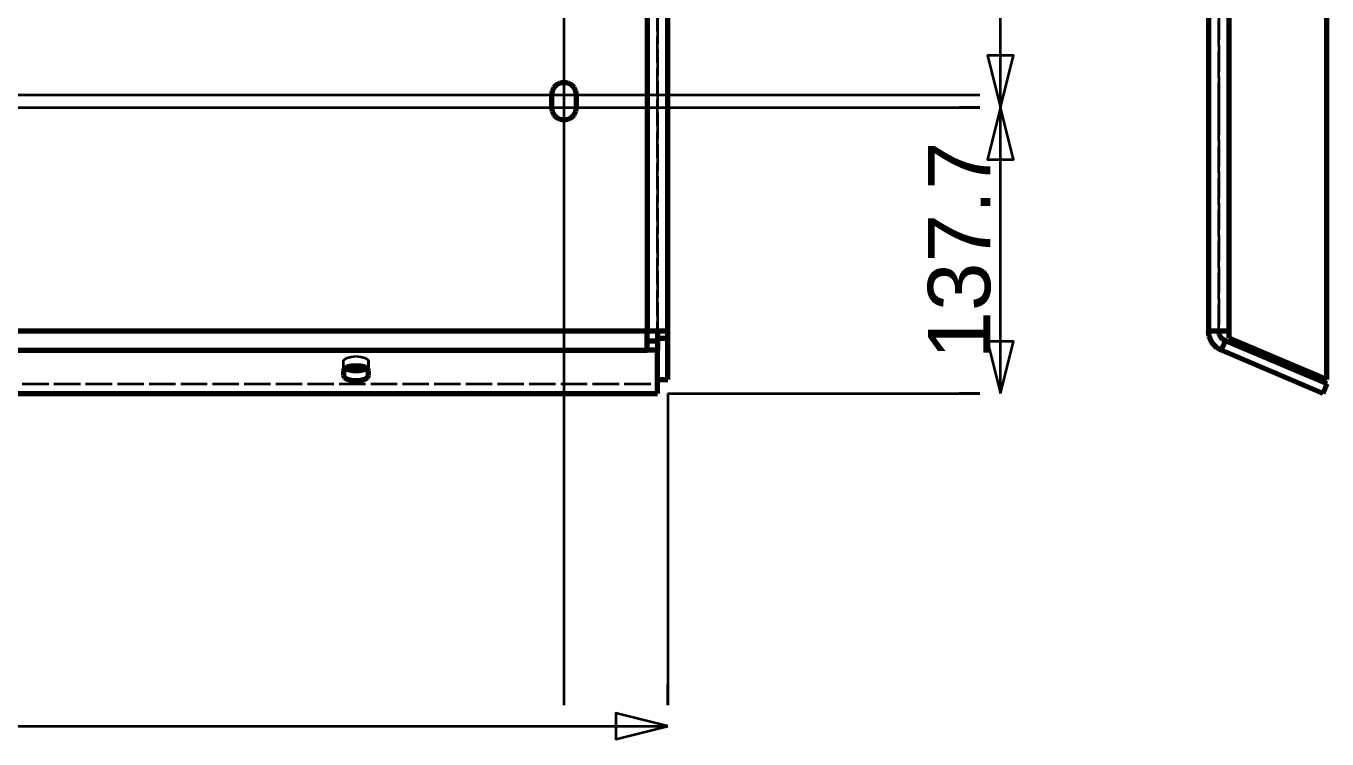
# Model space of a CAD drawing. Header units: millimetres. Extents: x 0 to 420, y 0 to 297.
# Drawn here: x 189.1 to 251.7, y 141.3 to 175.6 of the extents above; entities that cross this region are included whole.
import ezdxf
from ezdxf.enums import TextEntityAlignment as Align

# ---------------------------------------------------------------- set-up
doc = ezdxf.new("R2010")
doc.units = ezdxf.units.MM
doc.linetypes.add('CENTER', pattern=[5.08, 3.175, -0.635, 0.635, -0.635])
doc.linetypes.add('DASHED', pattern=[1.524, 1.27, -0.254])
doc.styles.add('GOST', font='Arial')

msp = doc.modelspace()

# ---------------------------------------------------------------- linework, layer by layer
at = {"color": 1, "lineweight": 70}
for p, q in [((219, 257), (219, 160.931)), ((220, 160.931), (220, 256.779)), ((246, 257), (246, 160.931)), ((247, 160.931), (247, 256.779)), ((251.7, 158.605), (251.7, 254.7)), ((214.647, 172.785), (214.515, 172.653)), ((214.815, 172.871), (214.647, 172.785)), ((215, 172.9), (214.815, 172.871)), ((215.185, 172.871), (215, 172.9)), ((215.353, 172.785), (215.185, 172.871)), ((215.485, 172.653), (215.353, 172.785)), ((214.429, 172.485), (214.4, 172.3)), ((214.4, 172.3), (214.4, 171.7)), ((214.515, 172.653), (214.429, 172.485)), ((215.571, 172.485), (215.485, 172.653)), ((215.6, 172.3), (215.571, 172.485)), ((215.6, 171.7), (215.6, 172.3)), ((214.4, 171.7), (214.429, 171.515)), ((214.429, 171.515), (214.515, 171.347)), ((215.485, 171.347), (215.571, 171.515)), ((215.571, 171.515), (215.6, 171.7)), ((214.515, 171.347), (214.647, 171.215)), ((214.647, 171.215), (214.815, 171.129)), ((214.815, 171.129), (215, 171.1)), ((215, 171.1), (215.185, 171.129)), ((215.185, 171.129), (215.353, 171.215)), ((215.353, 171.215), (215.485, 171.347)), ((219, 160.931), (66, 160.931)), ((219, 160.848), (219, 160.931)), ((219.112, 160.931), (219, 160.931)), ((219, 160.765), (219, 160.848)), ((219.223, 160.931), (219.112, 160.931)), ((219.33, 160.931), (219.223, 160.931)), ((219.434, 160.931), (219.33, 160.931)), ((219.532, 160.931), (219.434, 160.931)), ((219.5, 160.931), (219.5, 160.6)), ((219.623, 160.931), (219.532, 160.931)), ((219.707, 160.931), (219.623, 160.931)), ((219.782, 160.931), (219.707, 160.931)), ((219.847, 160.931), (219.782, 160.931)), ((219.901, 160.931), (219.847, 160.931)), ((219.944, 160.931), (219.901, 160.931)), ((219.975, 160.931), (219.944, 160.931)), ((219.994, 160.931), (219.975, 160.931)), ((220, 160.931), (219.994, 160.931)), ((220, 160.6), (220, 160.931)), ((246.027, 160.699), (246, 160.931)), ((246.006, 160.931), (246, 160.931)), ((246.025, 160.931), (246.006, 160.931)), ((246.056, 160.931), (246.025, 160.931)), ((246.099, 160.931), (246.056, 160.931)), ((246.153, 160.931), (246.099, 160.931)), ((246.218, 160.931), (246.153, 160.931)), ((246.293, 160.931), (246.218, 160.931)), ((246.377, 160.931), (246.293, 160.931)), ((246.468, 160.931), (246.377, 160.931)), ((246.566, 160.931), (246.468, 160.931)), ((246.521, 160.787), (246.5, 160.931)), ((246.67, 160.931), (246.566, 160.931)), ((246.777, 160.931), (246.67, 160.931)), ((246.888, 160.931), (246.777, 160.931)), ((247, 160.931), (246.888, 160.931)), ((247, 160.6), (247, 160.931)), ((219, 160.683), (219, 160.765)), ((219, 160.603), (219, 160.683)), ((219, 160.525), (219, 160.603)), ((219, 160.451), (219, 160.525)), ((219, 160.471), (219.5, 160.471)), ((219, 160.379), (219, 160.451)), ((219, 160.311), (219, 160.379)), ((219, 160.248), (219, 160.311)), ((219, 160.189), (219, 160.248)), ((219.5, 160.6), (219.5, 160.471)), ((219.5, 160.6), (220, 160.6)), ((219.5, 160.471), (219.5, 160.01)), ((220, 158.605), (220, 160.6)), ((246.107, 160.48), (246.027, 160.699)), ((246.236, 160.285), (246.107, 160.48)), ((246.407, 160.126), (246.236, 160.285)), ((246.583, 160.655), (246.521, 160.787)), ((246.68, 160.547), (246.583, 160.655)), ((246.805, 160.471), (246.609, 160.01)), ((246.805, 160.471), (246.68, 160.547)), ((251.7, 158.393), (246.805, 160.471)), ((251.7, 158.605), (247, 160.6)), ((66, 160.01), (219, 160.01)), ((219, 160.136), (219, 160.189)), ((219, 160.088), (219, 160.136)), ((219, 160.046), (219, 160.088)), ((219, 160.01), (219, 160.046)), ((219.5, 160.01), (219, 160.01)), ((219.5, 157.932), (219.5, 160.01)), ((246.609, 160.01), (246.407, 160.126)), ((251.505, 157.932), (246.609, 160.01)), ((204.412, 159.072), (204.4, 159.027)), ((204.4, 159.027), (204.4, 158.792)), ((204.446, 159.116), (204.412, 159.072)), ((204.576, 159.192), (204.446, 159.116)), ((204.569, 159.089), (204.474, 159.139)), ((204.695, 159.051), (204.569, 159.089)), ((204.77, 159.243), (204.576, 159.192)), ((204.842, 159.026), (204.695, 159.051)), ((205, 159.261), (204.77, 159.243)), ((205, 159.018), (204.842, 159.026)), ((205.23, 159.243), (205, 159.261)), ((205.158, 159.026), (205, 159.018)), ((205.305, 159.051), (205.158, 159.026)), ((205.424, 159.192), (205.23, 159.243)), ((205.431, 159.089), (205.305, 159.051)), ((205.554, 159.116), (205.424, 159.192)), ((205.526, 159.139), (205.431, 159.089)), ((205.588, 159.072), (205.554, 159.116)), ((205.6, 159.027), (205.588, 159.072)), ((205.6, 158.792), (205.6, 159.027)), ((204.4, 158.792), (204.412, 158.746)), ((204.412, 158.746), (204.446, 158.702)), ((204.446, 158.702), (204.576, 158.626)), ((204.576, 158.626), (204.77, 158.575)), ((204.77, 158.575), (205, 158.558)), ((205, 158.558), (205.23, 158.575)), ((205.23, 158.575), (205.424, 158.626)), ((205.424, 158.626), (205.554, 158.702)), ((205.554, 158.702), (205.588, 158.746)), ((205.588, 158.746), (205.6, 158.792)), ((219.5, 158.605), (220, 158.605)), ((251.7, 158.393), (251.505, 157.932)), ((65.5, 157.932), (219.5, 157.932))]:
    msp.add_line(p, q, dxfattribs=at)
at = {"color": 5, "linetype": 'DASHED', "lineweight": 35}
for p, q in [((219.5, 256.779), (219.5, 160.931)), ((246, 160.931), (246, 257)), ((246.5, 160.931), (246.5, 257)), ((246.5, 257), (246.5, 160.931)), ((219.5, 158.605), (219.5, 254.7)), ((220, 158.605), (220, 254.7)), ((251.7, 158.605), (251.7, 254.7)), ((251.7, 254.7), (251.7, 158.605)), ((251.7, 254.7), (251.7, 158.605)), ((214.515, 172.653), (214.647, 172.785)), ((214.647, 172.785), (214.815, 172.871)), ((214.815, 172.871), (215, 172.9)), ((215, 172.9), (215.185, 172.871)), ((215.185, 172.871), (215.353, 172.785)), ((215.353, 172.785), (215.485, 172.653)), ((246, 172.896), (246, 172.9)), ((246, 172.9), (246, 172.896)), ((246, 172.896), (246, 172.9)), ((246, 172.9), (246, 172.896)), ((246, 172.885), (246, 172.896)), ((246, 172.896), (246, 172.885)), ((246, 172.885), (246, 172.896)), ((246, 172.896), (246, 172.885)), ((246, 172.866), (246, 172.885)), ((246, 172.885), (246, 172.866)), ((246, 172.866), (246, 172.885)), ((246, 172.885), (246, 172.866)), ((246, 172.841), (246, 172.866)), ((246, 172.866), (246, 172.841)), ((246, 172.841), (246, 172.866)), ((246, 172.866), (246, 172.841)), ((246, 172.808), (246, 172.841)), ((246, 172.841), (246, 172.808)), ((246, 172.808), (246, 172.841)), ((246, 172.841), (246, 172.808)), ((246, 172.769), (246, 172.808)), ((246, 172.808), (246, 172.769)), ((246, 172.769), (246, 172.808)), ((246, 172.808), (246, 172.769)), ((246, 172.724), (246, 172.769)), ((246, 172.769), (246, 172.724)), ((246, 172.724), (246, 172.769)), ((246, 172.769), (246, 172.724)), ((246, 172.674), (246, 172.724)), ((246, 172.724), (246, 172.674)), ((246, 172.674), (246, 172.724)), ((246, 172.724), (246, 172.674)), ((246.5, 172.896), (246.5, 172.9)), ((246.5, 172.9), (246.5, 172.896)), ((246.5, 172.896), (246.5, 172.9)), ((246.5, 172.9), (246.5, 172.896)), ((246.5, 172.885), (246.5, 172.896)), ((246.5, 172.896), (246.5, 172.885)), ((246.5, 172.885), (246.5, 172.896)), ((246.5, 172.896), (246.5, 172.885)), ((246.5, 172.866), (246.5, 172.885)), ((246.5, 172.885), (246.5, 172.866)), ((246.5, 172.866), (246.5, 172.885)), ((246.5, 172.885), (246.5, 172.866)), ((246.5, 172.841), (246.5, 172.866)), ((246.5, 172.866), (246.5, 172.841)), ((246.5, 172.841), (246.5, 172.866)), ((246.5, 172.866), (246.5, 172.841)), ((246.5, 172.808), (246.5, 172.841)), ((246.5, 172.841), (246.5, 172.808)), ((246.5, 172.808), (246.5, 172.841)), ((246.5, 172.841), (246.5, 172.808)), ((246.5, 172.769), (246.5, 172.808)), ((246.5, 172.808), (246.5, 172.769)), ((246.5, 172.769), (246.5, 172.808)), ((246.5, 172.808), (246.5, 172.769)), ((246.5, 172.724), (246.5, 172.769)), ((246.5, 172.769), (246.5, 172.724)), ((246.5, 172.724), (246.5, 172.769)), ((246.5, 172.769), (246.5, 172.724)), ((246.5, 172.674), (246.5, 172.724)), ((246.5, 172.724), (246.5, 172.674)), ((246.5, 172.674), (246.5, 172.724)), ((246.5, 172.724), (246.5, 172.674)), ((214.4, 172.3), (214.429, 172.485)), ((214.4, 171.7), (214.4, 172.3)), ((214.429, 172.485), (214.515, 172.653)), ((215.485, 172.653), (215.571, 172.485)), ((215.571, 172.485), (215.6, 172.3)), ((215.6, 172.3), (215.6, 171.7)), ((246, 172.619), (246, 172.674)), ((246, 172.674), (246, 172.619)), ((246, 172.619), (246, 172.674)), ((246, 172.674), (246, 172.619)), ((246, 172.56), (246, 172.619)), ((246, 172.619), (246, 172.56)), ((246, 172.56), (246, 172.619)), ((246, 172.619), (246, 172.56)), ((246, 172.498), (246, 172.56)), ((246, 172.56), (246, 172.498)), ((246, 172.498), (246, 172.56)), ((246, 172.56), (246, 172.498)), ((246, 172.434), (246, 172.498)), ((246, 172.498), (246, 172.434)), ((246, 172.434), (246, 172.498)), ((246, 172.498), (246, 172.434)), ((246, 172.367), (246, 172.434)), ((246, 172.434), (246, 172.367)), ((246, 172.367), (246, 172.434)), ((246, 172.434), (246, 172.367)), ((246, 172.3), (246, 172.367)), ((246, 172.367), (246, 172.3)), ((246, 172.3), (246, 172.367)), ((246, 172.367), (246, 172.3)), ((246, 172.3), (246, 171.7)), ((246, 171.7), (246, 172.3)), ((246, 172.3), (246, 171.7)), ((246, 171.7), (246, 172.3)), ((246.5, 172.619), (246.5, 172.674)), ((246.5, 172.674), (246.5, 172.619)), ((246.5, 172.619), (246.5, 172.674)), ((246.5, 172.674), (246.5, 172.619)), ((246.5, 172.56), (246.5, 172.619)), ((246.5, 172.619), (246.5, 172.56)), ((246.5, 172.56), (246.5, 172.619)), ((246.5, 172.619), (246.5, 172.56)), ((246.5, 172.498), (246.5, 172.56)), ((246.5, 172.56), (246.5, 172.498)), ((246.5, 172.498), (246.5, 172.56)), ((246.5, 172.56), (246.5, 172.498)), ((246.5, 172.434), (246.5, 172.498)), ((246.5, 172.498), (246.5, 172.434)), ((246.5, 172.434), (246.5, 172.498)), ((246.5, 172.498), (246.5, 172.434)), ((246.5, 172.367), (246.5, 172.434)), ((246.5, 172.434), (246.5, 172.367)), ((246.5, 172.367), (246.5, 172.434)), ((246.5, 172.434), (246.5, 172.367)), ((246.5, 172.3), (246.5, 172.367)), ((246.5, 172.367), (246.5, 172.3)), ((246.5, 172.3), (246.5, 172.367)), ((246.5, 172.367), (246.5, 172.3)), ((246.5, 171.7), (246.5, 172.3)), ((246.5, 172.3), (246.5, 171.7)), ((246.5, 171.7), (246.5, 172.3)), ((246.5, 172.3), (246.5, 171.7)), ((214.429, 171.515), (214.4, 171.7)), ((214.515, 171.347), (214.429, 171.515)), ((215.571, 171.515), (215.485, 171.347)), ((215.6, 171.7), (215.571, 171.515)), ((246, 171.7), (246, 171.633)), ((246, 171.633), (246, 171.7)), ((246, 171.7), (246, 171.633)), ((246, 171.633), (246, 171.7)), ((246, 171.633), (246, 171.566)), ((246, 171.566), (246, 171.633)), ((246, 171.633), (246, 171.566)), ((246, 171.566), (246, 171.633)), ((246, 171.566), (246, 171.502)), ((246, 171.502), (246, 171.566)), ((246, 171.566), (246, 171.502)), ((246, 171.502), (246, 171.566)), ((246, 171.502), (246, 171.44)), ((246, 171.44), (246, 171.502)), ((246, 171.502), (246, 171.44)), ((246, 171.44), (246, 171.502)), ((246.5, 171.7), (246.5, 171.633)), ((246.5, 171.633), (246.5, 171.7)), ((246.5, 171.7), (246.5, 171.633)), ((246.5, 171.633), (246.5, 171.7)), ((246.5, 171.633), (246.5, 171.566)), ((246.5, 171.566), (246.5, 171.633)), ((246.5, 171.633), (246.5, 171.566)), ((246.5, 171.566), (246.5, 171.633)), ((246.5, 171.566), (246.5, 171.502)), ((246.5, 171.502), (246.5, 171.566)), ((246.5, 171.566), (246.5, 171.502)), ((246.5, 171.502), (246.5, 171.566)), ((246.5, 171.502), (246.5, 171.44)), ((246.5, 171.44), (246.5, 171.502)), ((246.5, 171.502), (246.5, 171.44)), ((246.5, 171.44), (246.5, 171.502)), ((214.647, 171.215), (214.515, 171.347)), ((214.815, 171.129), (214.647, 171.215)), ((215, 171.1), (214.815, 171.129)), ((215.185, 171.129), (215, 171.1)), ((215.353, 171.215), (215.185, 171.129)), ((215.485, 171.347), (215.353, 171.215)), ((246, 171.44), (246, 171.381)), ((246, 171.381), (246, 171.44)), ((246, 171.44), (246, 171.381)), ((246, 171.381), (246, 171.44)), ((246, 171.381), (246, 171.326)), ((246, 171.326), (246, 171.381)), ((246, 171.381), (246, 171.326)), ((246, 171.326), (246, 171.381)), ((246, 171.326), (246, 171.276)), ((246, 171.276), (246, 171.326)), ((246, 171.326), (246, 171.276)), ((246, 171.276), (246, 171.326)), ((246, 171.276), (246, 171.231)), ((246, 171.231), (246, 171.276)), ((246, 171.276), (246, 171.231)), ((246, 171.231), (246, 171.276)), ((246, 171.231), (246, 171.192)), ((246, 171.192), (246, 171.231)), ((246, 171.231), (246, 171.192)), ((246, 171.192), (246, 171.231)), ((246, 171.192), (246, 171.159)), ((246, 171.159), (246, 171.192)), ((246, 171.192), (246, 171.159)), ((246, 171.159), (246, 171.192)), ((246, 171.159), (246, 171.134)), ((246, 171.134), (246, 171.159)), ((246, 171.159), (246, 171.134)), ((246, 171.134), (246, 171.159)), ((246, 171.134), (246, 171.115)), ((246, 171.115), (246, 171.134)), ((246, 171.134), (246, 171.115)), ((246, 171.115), (246, 171.134)), ((246, 171.115), (246, 171.104)), ((246, 171.104), (246, 171.115)), ((246, 171.115), (246, 171.104)), ((246, 171.104), (246, 171.115)), ((246, 171.104), (246, 171.1)), ((246, 171.1), (246, 171.104)), ((246, 171.104), (246, 171.1)), ((246, 171.1), (246, 171.104)), ((246.5, 171.44), (246.5, 171.381)), ((246.5, 171.381), (246.5, 171.44)), ((246.5, 171.44), (246.5, 171.381)), ((246.5, 171.381), (246.5, 171.44)), ((246.5, 171.381), (246.5, 171.326)), ((246.5, 171.326), (246.5, 171.381)), ((246.5, 171.381), (246.5, 171.326)), ((246.5, 171.326), (246.5, 171.381)), ((246.5, 171.326), (246.5, 171.276)), ((246.5, 171.276), (246.5, 171.326)), ((246.5, 171.326), (246.5, 171.276)), ((246.5, 171.276), (246.5, 171.326)), ((246.5, 171.276), (246.5, 171.231)), ((246.5, 171.231), (246.5, 171.276)), ((246.5, 171.276), (246.5, 171.231)), ((246.5, 171.231), (246.5, 171.276)), ((246.5, 171.231), (246.5, 171.192)), ((246.5, 171.192), (246.5, 171.231)), ((246.5, 171.231), (246.5, 171.192)), ((246.5, 171.192), (246.5, 171.231)), ((246.5, 171.192), (246.5, 171.159)), ((246.5, 171.159), (246.5, 171.192)), ((246.5, 171.192), (246.5, 171.159)), ((246.5, 171.159), (246.5, 171.192)), ((246.5, 171.159), (246.5, 171.134)), ((246.5, 171.134), (246.5, 171.159)), ((246.5, 171.159), (246.5, 171.134)), ((246.5, 171.134), (246.5, 171.159)), ((246.5, 171.134), (246.5, 171.115)), ((246.5, 171.115), (246.5, 171.134)), ((246.5, 171.134), (246.5, 171.115)), ((246.5, 171.115), (246.5, 171.134)), ((246.5, 171.115), (246.5, 171.104)), ((246.5, 171.104), (246.5, 171.115)), ((246.5, 171.115), (246.5, 171.104)), ((246.5, 171.104), (246.5, 171.115)), ((246.5, 171.104), (246.5, 171.1)), ((246.5, 171.1), (246.5, 171.104)), ((246.5, 171.104), (246.5, 171.1)), ((246.5, 171.1), (246.5, 171.104)), ((219, 160.931), (219.056, 160.931)), ((219, 160.889), (219, 160.931)), ((219, 160.848), (219, 160.889)), ((219, 160.807), (219, 160.848)), ((219.056, 160.931), (219.111, 160.931)), ((219.111, 160.931), (219.165, 160.931)), ((219.165, 160.931), (219.217, 160.931)), ((219.217, 160.931), (219.266, 160.931)), ((219.266, 160.931), (219.312, 160.931)), ((219.312, 160.931), (219.354, 160.931)), ((219.354, 160.931), (219.391, 160.931)), ((219.391, 160.931), (219.423, 160.931)), ((219.423, 160.931), (219.45, 160.931)), ((219.45, 160.931), (219.472, 160.931)), ((219.472, 160.931), (219.487, 160.931)), ((219.487, 160.931), (219.497, 160.931)), ((219.497, 160.931), (219.5, 160.931)), ((220, 160.931), (219.5, 160.931)), ((246, 160.931), (246.006, 160.931)), ((246, 160.931), (246.027, 160.699)), ((246.5, 160.931), (246, 160.931)), ((246.5, 160.931), (246, 160.931)), ((246.006, 160.931), (246.025, 160.931)), ((246.025, 160.931), (246.056, 160.931)), ((246.056, 160.931), (246.099, 160.931)), ((246.099, 160.931), (246.153, 160.931)), ((246.153, 160.931), (246.218, 160.931)), ((246.218, 160.931), (246.293, 160.931)), ((246.293, 160.931), (246.377, 160.931)), ((246.377, 160.931), (246.468, 160.931)), ((246.468, 160.931), (246.566, 160.931)), ((246.5, 160.931), (246.503, 160.931)), ((246.521, 160.787), (246.5, 160.931)), ((246.503, 160.931), (246.5, 160.931)), ((246.503, 160.931), (246.513, 160.931)), ((246.513, 160.931), (246.503, 160.931)), ((246.513, 160.931), (246.528, 160.931)), ((246.528, 160.931), (246.513, 160.931)), ((246.528, 160.931), (246.55, 160.931)), ((246.55, 160.931), (246.528, 160.931)), ((246.55, 160.931), (246.577, 160.931)), ((246.577, 160.931), (246.55, 160.931)), ((246.566, 160.931), (246.67, 160.931)), ((246.577, 160.931), (246.609, 160.931)), ((246.609, 160.931), (246.577, 160.931)), ((246.609, 160.931), (246.646, 160.931)), ((246.646, 160.931), (246.609, 160.931)), ((246.646, 160.931), (246.688, 160.931)), ((246.688, 160.931), (246.646, 160.931)), ((246.67, 160.931), (246.777, 160.931)), ((246.688, 160.931), (246.734, 160.931)), ((246.734, 160.931), (246.688, 160.931)), ((246.734, 160.931), (246.783, 160.931)), ((246.783, 160.931), (246.734, 160.931)), ((246.777, 160.931), (246.888, 160.931)), ((246.783, 160.931), (246.835, 160.931)), ((246.835, 160.931), (246.783, 160.931)), ((246.835, 160.931), (246.889, 160.931)), ((246.889, 160.931), (246.835, 160.931)), ((246.888, 160.931), (247, 160.931)), ((246.889, 160.931), (246.944, 160.931)), ((246.944, 160.931), (246.889, 160.931)), ((246.944, 160.931), (247, 160.931)), ((247, 160.931), (246.944, 160.931)), ((247, 160.931), (247, 160.6)), ((247, 160.931), (247, 160.6)), ((247, 160.6), (247, 160.931)), ((219, 160.767), (219, 160.807)), ((219, 160.728), (219, 160.767)), ((219, 160.691), (219, 160.728)), ((219, 160.655), (219, 160.691)), ((219, 160.621), (219, 160.655)), ((219, 160.589), (219, 160.621)), ((219, 160.56), (219, 160.589)), ((219, 160.534), (219, 160.56)), ((219, 160.51), (219, 160.534)), ((219, 160.489), (219, 160.51)), ((219, 160.471), (219, 160.489)), ((219, 160.01), (219, 160.471)), ((219.5, 160.471), (219.5, 158.605)), ((219.5, 158.393), (219.5, 160.471)), ((246.027, 160.699), (246.107, 160.48)), ((246.107, 160.48), (246.236, 160.285)), ((246.236, 160.285), (246.407, 160.126)), ((246.583, 160.655), (246.521, 160.787)), ((246.68, 160.547), (246.583, 160.655)), ((246.805, 160.471), (246.609, 160.01)), ((246.805, 160.471), (246.609, 160.01)), ((246.609, 160.01), (246.805, 160.471)), ((246.805, 160.471), (246.68, 160.547)), ((246.805, 160.471), (251.7, 158.393)), ((247, 160.6), (251.7, 158.605)), ((247, 160.6), (251.7, 158.605)), ((251.7, 158.605), (247, 160.6)), ((204.412, 159.533), (204.446, 159.576)), ((204.446, 159.576), (204.576, 159.653)), ((204.576, 159.653), (204.77, 159.703)), ((204.77, 159.703), (205, 159.721)), ((205, 159.721), (205.23, 159.703)), ((205.23, 159.703), (205.424, 159.653)), ((205.424, 159.653), (205.554, 159.576)), ((205.554, 159.576), (205.588, 159.533)), ((246.407, 160.126), (246.609, 160.01)), ((246.609, 160.01), (251.505, 157.932)), ((248.574, 159.72), (248.57, 159.721)), ((248.57, 159.721), (248.574, 159.72)), ((248.574, 159.72), (248.57, 159.721)), ((248.57, 159.721), (248.574, 159.72)), ((248.574, 159.72), (248.57, 159.721)), ((248.57, 159.721), (248.574, 159.72)), ((248.574, 159.72), (248.57, 159.721)), ((248.57, 159.721), (248.574, 159.72)), ((248.574, 159.72), (248.57, 159.721)), ((248.57, 159.721), (248.574, 159.72)), ((248.574, 159.72), (248.57, 159.721)), ((248.57, 159.721), (248.574, 159.72)), ((248.584, 159.715), (248.574, 159.72)), ((248.574, 159.72), (248.584, 159.715)), ((248.584, 159.715), (248.574, 159.72)), ((248.574, 159.72), (248.584, 159.715)), ((248.584, 159.715), (248.574, 159.72)), ((248.574, 159.72), (248.584, 159.715)), ((248.584, 159.715), (248.574, 159.72)), ((248.574, 159.72), (248.584, 159.715)), ((248.584, 159.715), (248.574, 159.72)), ((248.574, 159.72), (248.584, 159.715)), ((248.584, 159.715), (248.574, 159.72)), ((248.574, 159.72), (248.584, 159.715)), ((248.601, 159.708), (248.584, 159.715)), ((248.584, 159.715), (248.601, 159.708)), ((248.601, 159.708), (248.584, 159.715)), ((248.584, 159.715), (248.601, 159.708)), ((248.601, 159.708), (248.584, 159.715)), ((248.584, 159.715), (248.601, 159.708)), ((248.601, 159.708), (248.584, 159.715)), ((248.584, 159.715), (248.601, 159.708)), ((248.601, 159.708), (248.584, 159.715)), ((248.584, 159.715), (248.601, 159.708)), ((248.601, 159.708), (248.584, 159.715)), ((248.584, 159.715), (248.601, 159.708)), ((248.625, 159.698), (248.601, 159.708)), ((248.601, 159.708), (248.625, 159.698)), ((248.625, 159.698), (248.601, 159.708)), ((248.601, 159.708), (248.625, 159.698)), ((248.625, 159.698), (248.601, 159.708)), ((248.601, 159.708), (248.625, 159.698)), ((248.625, 159.698), (248.601, 159.708)), ((248.601, 159.708), (248.625, 159.698)), ((248.625, 159.698), (248.601, 159.708)), ((248.601, 159.708), (248.625, 159.698)), ((248.625, 159.698), (248.601, 159.708)), ((248.601, 159.708), (248.625, 159.698)), ((248.655, 159.685), (248.625, 159.698)), ((248.625, 159.698), (248.655, 159.685)), ((248.655, 159.685), (248.625, 159.698)), ((248.625, 159.698), (248.655, 159.685)), ((248.655, 159.685), (248.625, 159.698)), ((248.625, 159.698), (248.655, 159.685)), ((248.655, 159.685), (248.625, 159.698)), ((248.625, 159.698), (248.655, 159.685)), ((248.655, 159.685), (248.625, 159.698)), ((248.625, 159.698), (248.655, 159.685)), ((248.655, 159.685), (248.625, 159.698)), ((248.625, 159.698), (248.655, 159.685)), ((248.691, 159.67), (248.655, 159.685)), ((248.655, 159.685), (248.691, 159.67)), ((248.691, 159.67), (248.655, 159.685)), ((248.655, 159.685), (248.691, 159.67)), ((248.691, 159.67), (248.655, 159.685)), ((248.655, 159.685), (248.691, 159.67)), ((248.691, 159.67), (248.655, 159.685)), ((248.655, 159.685), (248.691, 159.67)), ((248.691, 159.67), (248.655, 159.685)), ((248.655, 159.685), (248.691, 159.67)), ((248.691, 159.67), (248.655, 159.685)), ((248.655, 159.685), (248.691, 159.67)), ((248.732, 159.653), (248.691, 159.67)), ((248.691, 159.67), (248.732, 159.653)), ((248.732, 159.653), (248.691, 159.67)), ((248.691, 159.67), (248.732, 159.653)), ((248.732, 159.653), (248.691, 159.67)), ((248.691, 159.67), (248.732, 159.653)), ((248.732, 159.653), (248.691, 159.67)), ((248.691, 159.67), (248.732, 159.653)), ((248.732, 159.653), (248.691, 159.67)), ((248.691, 159.67), (248.732, 159.653)), ((248.732, 159.653), (248.691, 159.67)), ((248.691, 159.67), (248.732, 159.653)), ((248.778, 159.633), (248.732, 159.653)), ((248.732, 159.653), (248.778, 159.633)), ((248.778, 159.633), (248.732, 159.653)), ((248.732, 159.653), (248.778, 159.633)), ((248.778, 159.633), (248.732, 159.653)), ((248.732, 159.653), (248.778, 159.633)), ((248.778, 159.633), (248.732, 159.653)), ((248.732, 159.653), (248.778, 159.633)), ((248.778, 159.633), (248.732, 159.653)), ((248.732, 159.653), (248.778, 159.633)), ((248.778, 159.633), (248.732, 159.653)), ((248.732, 159.653), (248.778, 159.633)), ((248.829, 159.612), (248.778, 159.633)), ((248.778, 159.633), (248.829, 159.612)), ((248.829, 159.612), (248.778, 159.633)), ((248.778, 159.633), (248.829, 159.612)), ((248.829, 159.612), (248.778, 159.633)), ((248.778, 159.633), (248.829, 159.612)), ((248.829, 159.612), (248.778, 159.633)), ((248.778, 159.633), (248.829, 159.612)), ((248.829, 159.612), (248.778, 159.633)), ((248.778, 159.633), (248.829, 159.612)), ((248.829, 159.612), (248.778, 159.633)), ((248.778, 159.633), (248.829, 159.612)), ((248.883, 159.588), (248.829, 159.612)), ((248.829, 159.612), (248.883, 159.588)), ((248.883, 159.588), (248.829, 159.612)), ((248.829, 159.612), (248.883, 159.588)), ((248.883, 159.588), (248.829, 159.612)), ((248.829, 159.612), (248.883, 159.588)), ((248.883, 159.588), (248.829, 159.612)), ((248.829, 159.612), (248.883, 159.588)), ((248.883, 159.588), (248.829, 159.612)), ((248.829, 159.612), (248.883, 159.588)), ((248.883, 159.588), (248.829, 159.612)), ((248.829, 159.612), (248.883, 159.588)), ((248.94, 159.564), (248.883, 159.588)), ((248.883, 159.588), (248.94, 159.564)), ((248.94, 159.564), (248.883, 159.588)), ((248.883, 159.588), (248.94, 159.564)), ((248.94, 159.564), (248.883, 159.588)), ((248.883, 159.588), (248.94, 159.564)), ((248.94, 159.564), (248.883, 159.588)), ((248.883, 159.588), (248.94, 159.564)), ((248.94, 159.564), (248.883, 159.588)), ((248.883, 159.588), (248.94, 159.564)), ((248.94, 159.564), (248.883, 159.588)), ((248.883, 159.588), (248.94, 159.564)), ((204.4, 159.487), (204.412, 159.533)), ((204.4, 159.027), (204.4, 159.487)), ((204.4, 159.252), (204.4, 159.487)), ((204.419, 159.194), (204.4, 159.252)), ((204.4, 158.792), (204.4, 159.252)), ((204.474, 159.139), (204.419, 159.194)), ((205.581, 159.194), (205.526, 159.139)), ((205.6, 159.252), (205.581, 159.194)), ((205.588, 159.533), (205.6, 159.487)), ((205.6, 159.027), (205.6, 159.487)), ((205.6, 159.487), (205.6, 159.252)), ((205.6, 158.792), (205.6, 159.252)), ((248.378, 159.259), (248.375, 159.261)), ((248.375, 159.261), (248.378, 159.259)), ((248.378, 159.259), (248.375, 159.261)), ((248.375, 159.261), (248.378, 159.259)), ((248.378, 159.259), (248.375, 159.261)), ((248.375, 159.261), (248.378, 159.259)), ((248.378, 159.259), (248.375, 159.261)), ((248.375, 159.261), (248.378, 159.259)), ((248.378, 159.259), (248.375, 159.261)), ((248.375, 159.261), (248.378, 159.259)), ((248.378, 159.259), (248.375, 159.261)), ((248.375, 159.261), (248.378, 159.259)), ((248.389, 159.255), (248.378, 159.259)), ((248.378, 159.259), (248.389, 159.255)), ((248.389, 159.255), (248.378, 159.259)), ((248.378, 159.259), (248.389, 159.255)), ((248.389, 159.255), (248.378, 159.259)), ((248.378, 159.259), (248.389, 159.255)), ((248.389, 159.255), (248.378, 159.259)), ((248.378, 159.259), (248.389, 159.255)), ((248.389, 159.255), (248.378, 159.259)), ((248.378, 159.259), (248.389, 159.255)), ((248.389, 159.255), (248.378, 159.259)), ((248.378, 159.259), (248.389, 159.255)), ((248.406, 159.248), (248.389, 159.255)), ((248.389, 159.255), (248.406, 159.248)), ((248.406, 159.248), (248.389, 159.255)), ((248.389, 159.255), (248.406, 159.248)), ((248.406, 159.248), (248.389, 159.255)), ((248.389, 159.255), (248.406, 159.248)), ((248.406, 159.248), (248.389, 159.255)), ((248.389, 159.255), (248.406, 159.248)), ((248.406, 159.248), (248.389, 159.255)), ((248.389, 159.255), (248.406, 159.248)), ((248.406, 159.248), (248.389, 159.255)), ((248.389, 159.255), (248.406, 159.248)), ((248.43, 159.238), (248.406, 159.248)), ((248.406, 159.248), (248.43, 159.238)), ((248.43, 159.238), (248.406, 159.248)), ((248.406, 159.248), (248.43, 159.238)), ((248.43, 159.238), (248.406, 159.248)), ((248.406, 159.248), (248.43, 159.238)), ((248.43, 159.238), (248.406, 159.248)), ((248.406, 159.248), (248.43, 159.238)), ((248.43, 159.238), (248.406, 159.248)), ((248.406, 159.248), (248.43, 159.238)), ((248.43, 159.238), (248.406, 159.248)), ((248.406, 159.248), (248.43, 159.238)), ((248.46, 159.225), (248.43, 159.238)), ((248.43, 159.238), (248.46, 159.225)), ((248.46, 159.225), (248.43, 159.238)), ((248.43, 159.238), (248.46, 159.225)), ((248.46, 159.225), (248.43, 159.238)), ((248.43, 159.238), (248.46, 159.225)), ((248.46, 159.225), (248.43, 159.238)), ((248.43, 159.238), (248.46, 159.225)), ((248.46, 159.225), (248.43, 159.238)), ((248.43, 159.238), (248.46, 159.225)), ((248.46, 159.225), (248.43, 159.238)), ((248.43, 159.238), (248.46, 159.225)), ((248.495, 159.21), (248.46, 159.225)), ((248.46, 159.225), (248.495, 159.21)), ((248.495, 159.21), (248.46, 159.225)), ((248.46, 159.225), (248.495, 159.21)), ((248.495, 159.21), (248.46, 159.225)), ((248.46, 159.225), (248.495, 159.21)), ((248.495, 159.21), (248.46, 159.225)), ((248.46, 159.225), (248.495, 159.21)), ((248.495, 159.21), (248.46, 159.225)), ((248.46, 159.225), (248.495, 159.21)), ((248.495, 159.21), (248.46, 159.225)), ((248.46, 159.225), (248.495, 159.21)), ((248.537, 159.192), (248.495, 159.21)), ((248.495, 159.21), (248.537, 159.192)), ((248.537, 159.192), (248.495, 159.21)), ((248.495, 159.21), (248.537, 159.192)), ((248.537, 159.192), (248.495, 159.21)), ((248.495, 159.21), (248.537, 159.192)), ((248.537, 159.192), (248.495, 159.21)), ((248.495, 159.21), (248.537, 159.192)), ((248.537, 159.192), (248.495, 159.21)), ((248.495, 159.21), (248.537, 159.192)), ((248.537, 159.192), (248.495, 159.21)), ((248.495, 159.21), (248.537, 159.192)), ((248.583, 159.173), (248.537, 159.192)), ((248.537, 159.192), (248.583, 159.173)), ((248.583, 159.173), (248.537, 159.192)), ((248.537, 159.192), (248.583, 159.173)), ((248.583, 159.173), (248.537, 159.192)), ((248.537, 159.192), (248.583, 159.173)), ((248.583, 159.173), (248.537, 159.192)), ((248.537, 159.192), (248.583, 159.173)), ((248.583, 159.173), (248.537, 159.192)), ((248.537, 159.192), (248.583, 159.173)), ((248.583, 159.173), (248.537, 159.192)), ((248.537, 159.192), (248.583, 159.173)), ((248.633, 159.151), (248.583, 159.173)), ((248.583, 159.173), (248.633, 159.151)), ((248.633, 159.151), (248.583, 159.173)), ((248.583, 159.173), (248.633, 159.151)), ((248.633, 159.151), (248.583, 159.173)), ((248.583, 159.173), (248.633, 159.151)), ((248.633, 159.151), (248.583, 159.173)), ((248.583, 159.173), (248.633, 159.151)), ((248.633, 159.151), (248.583, 159.173)), ((248.583, 159.173), (248.633, 159.151)), ((248.633, 159.151), (248.583, 159.173)), ((248.583, 159.173), (248.633, 159.151)), ((248.688, 159.128), (248.633, 159.151)), ((248.633, 159.151), (248.688, 159.128)), ((248.688, 159.128), (248.633, 159.151)), ((248.633, 159.151), (248.688, 159.128)), ((248.688, 159.128), (248.633, 159.151)), ((248.633, 159.151), (248.688, 159.128)), ((248.688, 159.128), (248.633, 159.151)), ((248.633, 159.151), (248.688, 159.128)), ((248.688, 159.128), (248.633, 159.151)), ((248.633, 159.151), (248.688, 159.128)), ((248.688, 159.128), (248.633, 159.151)), ((248.633, 159.151), (248.688, 159.128)), ((248.745, 159.104), (248.688, 159.128)), ((248.688, 159.128), (248.745, 159.104)), ((248.745, 159.104), (248.688, 159.128)), ((248.688, 159.128), (248.745, 159.104)), ((248.745, 159.104), (248.688, 159.128)), ((248.688, 159.128), (248.745, 159.104)), ((248.745, 159.104), (248.688, 159.128)), ((248.688, 159.128), (248.745, 159.104)), ((248.745, 159.104), (248.688, 159.128)), ((248.688, 159.128), (248.745, 159.104)), ((248.745, 159.104), (248.688, 159.128)), ((248.688, 159.128), (248.745, 159.104)), ((248.804, 159.079), (248.745, 159.104)), ((248.745, 159.104), (248.804, 159.079)), ((248.804, 159.079), (248.745, 159.104)), ((248.745, 159.104), (248.804, 159.079)), ((248.804, 159.079), (248.745, 159.104)), ((248.745, 159.104), (248.804, 159.079)), ((248.804, 159.079), (248.745, 159.104)), ((248.745, 159.104), (248.804, 159.079)), ((248.804, 159.079), (248.745, 159.104)), ((248.745, 159.104), (248.804, 159.079)), ((248.804, 159.079), (248.745, 159.104)), ((248.745, 159.104), (248.804, 159.079)), ((248.865, 159.053), (248.804, 159.079)), ((248.804, 159.079), (248.865, 159.053)), ((248.865, 159.053), (248.804, 159.079)), ((248.804, 159.079), (248.865, 159.053)), ((248.865, 159.053), (248.804, 159.079)), ((248.804, 159.079), (248.865, 159.053)), ((248.865, 159.053), (248.804, 159.079)), ((248.804, 159.079), (248.865, 159.053)), ((248.865, 159.053), (248.804, 159.079)), ((248.804, 159.079), (248.865, 159.053)), ((248.865, 159.053), (248.804, 159.079)), ((248.804, 159.079), (248.865, 159.053)), ((248.927, 159.027), (248.865, 159.053)), ((248.865, 159.053), (248.927, 159.027)), ((248.927, 159.027), (248.865, 159.053)), ((248.865, 159.053), (248.927, 159.027)), ((248.927, 159.027), (248.865, 159.053)), ((248.865, 159.053), (248.927, 159.027)), ((248.927, 159.027), (248.865, 159.053)), ((248.865, 159.053), (248.927, 159.027)), ((248.927, 159.027), (248.865, 159.053)), ((248.865, 159.053), (248.927, 159.027)), ((248.927, 159.027), (248.865, 159.053)), ((248.865, 159.053), (248.927, 159.027)), ((248.927, 159.027), (249.48, 158.792)), ((249.48, 158.792), (248.927, 159.027)), ((248.927, 159.027), (249.48, 158.792)), ((249.48, 158.792), (248.927, 159.027)), ((248.927, 159.027), (249.48, 158.792)), ((249.48, 158.792), (248.927, 159.027)), ((248.927, 159.027), (249.48, 158.792)), ((249.48, 158.792), (248.927, 159.027)), ((248.927, 159.027), (249.48, 158.792)), ((249.48, 158.792), (248.927, 159.027)), ((248.927, 159.027), (249.48, 158.792)), ((249.48, 158.792), (248.927, 159.027)), ((249, 159.539), (248.94, 159.564)), ((248.94, 159.564), (249, 159.539)), ((249, 159.539), (248.94, 159.564)), ((248.94, 159.564), (249, 159.539)), ((249, 159.539), (248.94, 159.564)), ((248.94, 159.564), (249, 159.539)), ((249, 159.539), (248.94, 159.564)), ((248.94, 159.564), (249, 159.539)), ((249, 159.539), (248.94, 159.564)), ((248.94, 159.564), (249, 159.539)), ((249, 159.539), (248.94, 159.564)), ((248.94, 159.564), (249, 159.539)), ((249.061, 159.513), (249, 159.539)), ((249, 159.539), (249.061, 159.513)), ((249.061, 159.513), (249, 159.539)), ((249, 159.539), (249.061, 159.513)), ((249.061, 159.513), (249, 159.539)), ((249, 159.539), (249.061, 159.513)), ((249.061, 159.513), (249, 159.539)), ((249, 159.539), (249.061, 159.513)), ((249.061, 159.513), (249, 159.539)), ((249, 159.539), (249.061, 159.513)), ((249.061, 159.513), (249, 159.539)), ((249, 159.539), (249.061, 159.513)), ((249.123, 159.487), (249.061, 159.513)), ((249.061, 159.513), (249.123, 159.487)), ((249.123, 159.487), (249.061, 159.513)), ((249.061, 159.513), (249.123, 159.487)), ((249.123, 159.487), (249.061, 159.513)), ((249.061, 159.513), (249.123, 159.487)), ((249.123, 159.487), (249.061, 159.513)), ((249.061, 159.513), (249.123, 159.487)), ((249.123, 159.487), (249.061, 159.513)), ((249.061, 159.513), (249.123, 159.487)), ((249.123, 159.487), (249.061, 159.513)), ((249.061, 159.513), (249.123, 159.487)), ((249.675, 159.252), (249.123, 159.487)), ((249.123, 159.487), (249.675, 159.252)), ((249.675, 159.252), (249.123, 159.487)), ((249.123, 159.487), (249.675, 159.252)), ((249.675, 159.252), (249.123, 159.487)), ((249.123, 159.487), (249.675, 159.252)), ((249.675, 159.252), (249.123, 159.487)), ((249.123, 159.487), (249.675, 159.252)), ((249.675, 159.252), (249.123, 159.487)), ((249.123, 159.487), (249.675, 159.252)), ((249.675, 159.252), (249.123, 159.487)), ((249.123, 159.487), (249.675, 159.252)), ((249.675, 159.252), (249.737, 159.226)), ((249.737, 159.226), (249.675, 159.252)), ((249.675, 159.252), (249.737, 159.226)), ((249.737, 159.226), (249.675, 159.252)), ((249.675, 159.252), (249.737, 159.226)), ((249.737, 159.226), (249.675, 159.252)), ((249.675, 159.252), (249.737, 159.226)), ((249.737, 159.226), (249.675, 159.252)), ((249.675, 159.252), (249.737, 159.226)), ((249.737, 159.226), (249.675, 159.252)), ((249.675, 159.252), (249.737, 159.226)), ((249.737, 159.226), (249.675, 159.252)), ((249.737, 159.226), (249.798, 159.2)), ((249.798, 159.2), (249.737, 159.226)), ((249.737, 159.226), (249.798, 159.2)), ((249.798, 159.2), (249.737, 159.226)), ((249.737, 159.226), (249.798, 159.2)), ((249.798, 159.2), (249.737, 159.226)), ((249.737, 159.226), (249.798, 159.2)), ((249.798, 159.2), (249.737, 159.226)), ((249.737, 159.226), (249.798, 159.2)), ((249.798, 159.2), (249.737, 159.226)), ((249.737, 159.226), (249.798, 159.2)), ((249.798, 159.2), (249.737, 159.226)), ((249.798, 159.2), (249.857, 159.175)), ((249.857, 159.175), (249.798, 159.2)), ((249.798, 159.2), (249.857, 159.175)), ((249.857, 159.175), (249.798, 159.2)), ((249.798, 159.2), (249.857, 159.175)), ((249.857, 159.175), (249.798, 159.2)), ((249.798, 159.2), (249.857, 159.175)), ((249.857, 159.175), (249.798, 159.2)), ((249.798, 159.2), (249.857, 159.175)), ((249.857, 159.175), (249.798, 159.2)), ((249.798, 159.2), (249.857, 159.175)), ((249.857, 159.175), (249.798, 159.2)), ((249.857, 159.175), (249.915, 159.151)), ((249.915, 159.151), (249.857, 159.175)), ((249.857, 159.175), (249.915, 159.151)), ((249.915, 159.151), (249.857, 159.175)), ((249.857, 159.175), (249.915, 159.151)), ((249.915, 159.151), (249.857, 159.175)), ((249.857, 159.175), (249.915, 159.151)), ((249.915, 159.151), (249.857, 159.175)), ((249.857, 159.175), (249.915, 159.151)), ((249.915, 159.151), (249.857, 159.175)), ((249.857, 159.175), (249.915, 159.151)), ((249.915, 159.151), (249.857, 159.175)), ((249.915, 159.151), (249.969, 159.128)), ((249.969, 159.128), (249.915, 159.151)), ((249.915, 159.151), (249.969, 159.128)), ((249.969, 159.128), (249.915, 159.151)), ((249.915, 159.151), (249.969, 159.128)), ((249.969, 159.128), (249.915, 159.151)), ((249.915, 159.151), (249.969, 159.128)), ((249.969, 159.128), (249.915, 159.151)), ((249.915, 159.151), (249.969, 159.128)), ((249.969, 159.128), (249.915, 159.151)), ((249.915, 159.151), (249.969, 159.128)), ((249.969, 159.128), (249.915, 159.151)), ((249.969, 159.128), (250.019, 159.106)), ((250.019, 159.106), (249.969, 159.128)), ((249.969, 159.128), (250.019, 159.106)), ((250.019, 159.106), (249.969, 159.128)), ((249.969, 159.128), (250.019, 159.106)), ((250.019, 159.106), (249.969, 159.128)), ((249.969, 159.128), (250.019, 159.106)), ((250.019, 159.106), (249.969, 159.128)), ((249.969, 159.128), (250.019, 159.106)), ((250.019, 159.106), (249.969, 159.128)), ((249.969, 159.128), (250.019, 159.106)), ((250.019, 159.106), (249.969, 159.128)), ((250.019, 159.106), (250.065, 159.087)), ((250.065, 159.087), (250.019, 159.106)), ((250.019, 159.106), (250.065, 159.087)), ((250.065, 159.087), (250.019, 159.106)), ((250.019, 159.106), (250.065, 159.087)), ((250.065, 159.087), (250.019, 159.106)), ((250.019, 159.106), (250.065, 159.087)), ((250.065, 159.087), (250.019, 159.106)), ((250.019, 159.106), (250.065, 159.087)), ((250.065, 159.087), (250.019, 159.106)), ((250.019, 159.106), (250.065, 159.087)), ((250.065, 159.087), (250.019, 159.106)), ((250.065, 159.087), (250.107, 159.069)), ((250.107, 159.069), (250.065, 159.087)), ((250.065, 159.087), (250.107, 159.069)), ((250.107, 159.069), (250.065, 159.087)), ((250.065, 159.087), (250.107, 159.069)), ((250.107, 159.069), (250.065, 159.087)), ((250.065, 159.087), (250.107, 159.069)), ((250.107, 159.069), (250.065, 159.087)), ((250.065, 159.087), (250.107, 159.069)), ((250.107, 159.069), (250.065, 159.087)), ((250.065, 159.087), (250.107, 159.069)), ((250.107, 159.069), (250.065, 159.087)), ((250.107, 159.069), (250.143, 159.054)), ((250.143, 159.054), (250.107, 159.069)), ((250.107, 159.069), (250.143, 159.054)), ((250.143, 159.054), (250.107, 159.069)), ((250.107, 159.069), (250.143, 159.054)), ((250.143, 159.054), (250.107, 159.069)), ((250.107, 159.069), (250.143, 159.054)), ((250.143, 159.054), (250.107, 159.069)), ((250.107, 159.069), (250.143, 159.054)), ((250.143, 159.054), (250.107, 159.069)), ((250.107, 159.069), (250.143, 159.054)), ((250.143, 159.054), (250.107, 159.069)), ((250.143, 159.054), (250.172, 159.041)), ((250.172, 159.041), (250.143, 159.054)), ((250.143, 159.054), (250.172, 159.041)), ((250.172, 159.041), (250.143, 159.054)), ((250.143, 159.054), (250.172, 159.041)), ((250.172, 159.041), (250.143, 159.054)), ((250.143, 159.054), (250.172, 159.041)), ((250.172, 159.041), (250.143, 159.054)), ((250.143, 159.054), (250.172, 159.041)), ((250.172, 159.041), (250.143, 159.054)), ((250.143, 159.054), (250.172, 159.041)), ((250.172, 159.041), (250.143, 159.054)), ((250.172, 159.041), (250.196, 159.031)), ((250.196, 159.031), (250.172, 159.041)), ((250.172, 159.041), (250.196, 159.031)), ((250.196, 159.031), (250.172, 159.041)), ((250.172, 159.041), (250.196, 159.031)), ((250.196, 159.031), (250.172, 159.041)), ((250.172, 159.041), (250.196, 159.031)), ((250.196, 159.031), (250.172, 159.041)), ((250.172, 159.041), (250.196, 159.031)), ((250.196, 159.031), (250.172, 159.041)), ((250.172, 159.041), (250.196, 159.031)), ((250.196, 159.031), (250.172, 159.041)), ((250.196, 159.031), (250.213, 159.024)), ((250.213, 159.024), (250.196, 159.031)), ((250.196, 159.031), (250.213, 159.024)), ((250.213, 159.024), (250.196, 159.031)), ((250.196, 159.031), (250.213, 159.024)), ((250.213, 159.024), (250.196, 159.031)), ((250.196, 159.031), (250.213, 159.024)), ((250.213, 159.024), (250.196, 159.031)), ((250.196, 159.031), (250.213, 159.024)), ((250.213, 159.024), (250.196, 159.031)), ((250.196, 159.031), (250.213, 159.024)), ((250.213, 159.024), (250.196, 159.031)), ((250.213, 159.024), (250.224, 159.019)), ((250.224, 159.019), (250.213, 159.024)), ((250.213, 159.024), (250.224, 159.019)), ((250.224, 159.019), (250.213, 159.024)), ((250.213, 159.024), (250.224, 159.019)), ((250.224, 159.019), (250.213, 159.024)), ((250.213, 159.024), (250.224, 159.019)), ((250.224, 159.019), (250.213, 159.024)), ((250.213, 159.024), (250.224, 159.019)), ((250.224, 159.019), (250.213, 159.024)), ((250.213, 159.024), (250.224, 159.019)), ((250.224, 159.019), (250.213, 159.024)), ((250.224, 159.019), (250.227, 159.018)), ((250.227, 159.018), (250.224, 159.019)), ((250.224, 159.019), (250.227, 159.018)), ((250.227, 159.018), (250.224, 159.019)), ((250.224, 159.019), (250.227, 159.018)), ((250.227, 159.018), (250.224, 159.019)), ((250.224, 159.019), (250.227, 159.018)), ((250.227, 159.018), (250.224, 159.019)), ((250.224, 159.019), (250.227, 159.018)), ((250.227, 159.018), (250.224, 159.019)), ((250.224, 159.019), (250.227, 159.018)), ((250.227, 159.018), (250.224, 159.019)), ((65.5, 158.393), (219.5, 158.393)), ((219.5, 158.393), (219.5, 157.932)), ((249.48, 158.792), (249.541, 158.766)), ((249.541, 158.766), (249.48, 158.792)), ((249.48, 158.792), (249.541, 158.766)), ((249.541, 158.766), (249.48, 158.792)), ((249.48, 158.792), (249.541, 158.766)), ((249.541, 158.766), (249.48, 158.792)), ((249.48, 158.792), (249.541, 158.766)), ((249.541, 158.766), (249.48, 158.792)), ((249.48, 158.792), (249.541, 158.766)), ((249.541, 158.766), (249.48, 158.792)), ((249.48, 158.792), (249.541, 158.766)), ((249.541, 158.766), (249.48, 158.792)), ((249.541, 158.766), (249.602, 158.74)), ((249.602, 158.74), (249.541, 158.766)), ((249.541, 158.766), (249.602, 158.74)), ((249.602, 158.74), (249.541, 158.766)), ((249.541, 158.766), (249.602, 158.74)), ((249.602, 158.74), (249.541, 158.766)), ((249.541, 158.766), (249.602, 158.74)), ((249.602, 158.74), (249.541, 158.766)), ((249.541, 158.766), (249.602, 158.74)), ((249.602, 158.74), (249.541, 158.766)), ((249.541, 158.766), (249.602, 158.74)), ((249.602, 158.74), (249.541, 158.766)), ((249.602, 158.74), (249.662, 158.715)), ((249.662, 158.715), (249.602, 158.74)), ((249.602, 158.74), (249.662, 158.715)), ((249.662, 158.715), (249.602, 158.74)), ((249.602, 158.74), (249.662, 158.715)), ((249.662, 158.715), (249.602, 158.74)), ((249.602, 158.74), (249.662, 158.715)), ((249.662, 158.715), (249.602, 158.74)), ((249.602, 158.74), (249.662, 158.715)), ((249.662, 158.715), (249.602, 158.74)), ((249.602, 158.74), (249.662, 158.715)), ((249.662, 158.715), (249.602, 158.74)), ((249.662, 158.715), (249.719, 158.69)), ((249.719, 158.69), (249.662, 158.715)), ((249.662, 158.715), (249.719, 158.69)), ((249.719, 158.69), (249.662, 158.715)), ((249.662, 158.715), (249.719, 158.69)), ((249.719, 158.69), (249.662, 158.715)), ((249.662, 158.715), (249.719, 158.69)), ((249.719, 158.69), (249.662, 158.715)), ((249.662, 158.715), (249.719, 158.69)), ((249.719, 158.69), (249.662, 158.715)), ((249.662, 158.715), (249.719, 158.69)), ((249.719, 158.69), (249.662, 158.715)), ((249.719, 158.69), (249.773, 158.667)), ((249.773, 158.667), (249.719, 158.69)), ((249.719, 158.69), (249.773, 158.667)), ((249.773, 158.667), (249.719, 158.69)), ((249.719, 158.69), (249.773, 158.667)), ((249.773, 158.667), (249.719, 158.69)), ((249.719, 158.69), (249.773, 158.667)), ((249.773, 158.667), (249.719, 158.69)), ((249.719, 158.69), (249.773, 158.667)), ((249.773, 158.667), (249.719, 158.69)), ((249.719, 158.69), (249.773, 158.667)), ((249.773, 158.667), (249.719, 158.69)), ((249.773, 158.667), (249.824, 158.646)), ((249.824, 158.646), (249.773, 158.667)), ((249.773, 158.667), (249.824, 158.646)), ((249.824, 158.646), (249.773, 158.667)), ((249.773, 158.667), (249.824, 158.646)), ((249.824, 158.646), (249.773, 158.667)), ((249.773, 158.667), (249.824, 158.646)), ((249.824, 158.646), (249.773, 158.667)), ((249.773, 158.667), (249.824, 158.646)), ((249.824, 158.646), (249.773, 158.667)), ((249.773, 158.667), (249.824, 158.646)), ((249.824, 158.646), (249.773, 158.667)), ((249.824, 158.646), (249.87, 158.626)), ((249.87, 158.626), (249.824, 158.646)), ((249.824, 158.646), (249.87, 158.626)), ((249.87, 158.626), (249.824, 158.646)), ((249.824, 158.646), (249.87, 158.626)), ((249.87, 158.626), (249.824, 158.646)), ((249.824, 158.646), (249.87, 158.626)), ((249.87, 158.626), (249.824, 158.646)), ((249.824, 158.646), (249.87, 158.626)), ((249.87, 158.626), (249.824, 158.646)), ((249.824, 158.646), (249.87, 158.626)), ((249.87, 158.626), (249.824, 158.646)), ((249.87, 158.626), (249.911, 158.609)), ((249.911, 158.609), (249.87, 158.626)), ((249.87, 158.626), (249.911, 158.609)), ((249.911, 158.609), (249.87, 158.626)), ((249.87, 158.626), (249.911, 158.609)), ((249.911, 158.609), (249.87, 158.626)), ((249.87, 158.626), (249.911, 158.609)), ((249.911, 158.609), (249.87, 158.626)), ((249.87, 158.626), (249.911, 158.609)), ((249.911, 158.609), (249.87, 158.626)), ((249.87, 158.626), (249.911, 158.609)), ((249.911, 158.609), (249.87, 158.626)), ((249.911, 158.609), (249.947, 158.594)), ((249.947, 158.594), (249.911, 158.609)), ((249.911, 158.609), (249.947, 158.594)), ((249.947, 158.594), (249.911, 158.609)), ((249.911, 158.609), (249.947, 158.594)), ((249.947, 158.594), (249.911, 158.609)), ((249.911, 158.609), (249.947, 158.594)), ((249.947, 158.594), (249.911, 158.609)), ((249.911, 158.609), (249.947, 158.594)), ((249.947, 158.594), (249.911, 158.609)), ((249.911, 158.609), (249.947, 158.594)), ((249.947, 158.594), (249.911, 158.609)), ((249.947, 158.594), (249.977, 158.581)), ((249.977, 158.581), (249.947, 158.594)), ((249.947, 158.594), (249.977, 158.581)), ((249.977, 158.581), (249.947, 158.594)), ((249.947, 158.594), (249.977, 158.581)), ((249.977, 158.581), (249.947, 158.594)), ((249.947, 158.594), (249.977, 158.581)), ((249.977, 158.581), (249.947, 158.594)), ((249.947, 158.594), (249.977, 158.581)), ((249.977, 158.581), (249.947, 158.594)), ((249.947, 158.594), (249.977, 158.581)), ((249.977, 158.581), (249.947, 158.594)), ((249.977, 158.581), (250.001, 158.571)), ((250.001, 158.571), (249.977, 158.581)), ((249.977, 158.581), (250.001, 158.571)), ((250.001, 158.571), (249.977, 158.581)), ((249.977, 158.581), (250.001, 158.571)), ((250.001, 158.571), (249.977, 158.581)), ((249.977, 158.581), (250.001, 158.571)), ((250.001, 158.571), (249.977, 158.581)), ((249.977, 158.581), (250.001, 158.571)), ((250.001, 158.571), (249.977, 158.581)), ((249.977, 158.581), (250.001, 158.571)), ((250.001, 158.571), (249.977, 158.581)), ((250.001, 158.571), (250.018, 158.564)), ((250.018, 158.564), (250.001, 158.571)), ((250.001, 158.571), (250.018, 158.564)), ((250.018, 158.564), (250.001, 158.571)), ((250.001, 158.571), (250.018, 158.564)), ((250.018, 158.564), (250.001, 158.571)), ((250.001, 158.571), (250.018, 158.564)), ((250.018, 158.564), (250.001, 158.571)), ((250.001, 158.571), (250.018, 158.564)), ((250.018, 158.564), (250.001, 158.571)), ((250.001, 158.571), (250.018, 158.564)), ((250.018, 158.564), (250.001, 158.571)), ((250.018, 158.564), (250.028, 158.559)), ((250.028, 158.559), (250.018, 158.564)), ((250.018, 158.564), (250.028, 158.559)), ((250.028, 158.559), (250.018, 158.564)), ((250.018, 158.564), (250.028, 158.559)), ((250.028, 158.559), (250.018, 158.564)), ((250.018, 158.564), (250.028, 158.559)), ((250.028, 158.559), (250.018, 158.564)), ((250.018, 158.564), (250.028, 158.559)), ((250.028, 158.559), (250.018, 158.564)), ((250.018, 158.564), (250.028, 158.559)), ((250.028, 158.559), (250.018, 158.564)), ((250.028, 158.559), (250.032, 158.558)), ((250.032, 158.558), (250.028, 158.559)), ((250.028, 158.559), (250.032, 158.558)), ((250.032, 158.558), (250.028, 158.559)), ((250.028, 158.559), (250.032, 158.558)), ((250.032, 158.558), (250.028, 158.559)), ((250.028, 158.559), (250.032, 158.558)), ((250.032, 158.558), (250.028, 158.559)), ((250.028, 158.559), (250.032, 158.558)), ((250.032, 158.558), (250.028, 158.559)), ((250.028, 158.559), (250.032, 158.558)), ((250.032, 158.558), (250.028, 158.559)), ((251.7, 158.393), (251.505, 157.932))]:
    msp.add_line(p, q, dxfattribs=at)
at = {"color": 7, "lineweight": 35}
for p, q in [((215, 249.7), (215, 142.932)), ((215, 249.1), (215, 142.932)), ((236, 171.7), (236, 235.7)), ((215, 233.7), (215, 142.932)), ((215, 233.1), (215, 142.932)), ((215, 217.7), (215, 142.932)), ((215, 217.1), (215, 142.932)), ((215, 201.7), (215, 142.932)), ((215, 201.1), (215, 142.932)), ((215, 185.7), (215, 142.932)), ((215, 185.1), (215, 142.932)), ((72.6, 172.3), (235, 172.3)), ((217.6, 172.3), (235, 172.3)), ((72.6, 171.7), (235, 171.7)), ((217.6, 171.7), (235, 171.7)), ((235, 171.7), (234, 171.7)), ((235, 171.7), (234, 171.7)), ((236, 157.932), (236, 171.7)), ((215, 169.7), (215, 142.932)), ((215, 169.1), (215, 142.932)), ((220, 157.932), (220, 142.932)), ((220, 157.932), (235, 157.932)), ((235, 157.932), (234, 157.932)), ((220, 142.932), (220, 143.932)), ((65, 141.932), (220, 141.932))]:
    msp.add_line(p, q, dxfattribs=at)
at = {"color": 4, "linetype": 'CENTER', "lineweight": 25}
for p, q in [((215, 170.2), (215, 174.4)), ((215, 169.6), (215, 173.8)), ((212.9, 172.3), (217.1, 172.3)), ((212.9, 171.7), (217.1, 171.7))]:
    msp.add_line(p, q, dxfattribs=at)
at = {"color": 7, "lineweight": 35}
for points in [[(236, 171.7), (236.625, 174.2), (235.375, 174.2)], [(236, 171.7), (235.375, 169.2), (236.625, 169.2)], [(236, 157.932), (236.625, 160.432), (235.375, 160.432)], [(220, 141.932), (217.5, 142.557), (217.5, 141.307)]]:
    msp.add_lwpolyline(points, close=True, dxfattribs=at)

# ---------------------------------------------------------------- texts
at = {"color": 7, "style": 'GOST'}
msp.add_text('137.7', height=3, rotation=90, dxfattribs=at).set_placement((234, 164.816), align=Align.MIDDLE)

doc.saveas('drawing.dxf')
